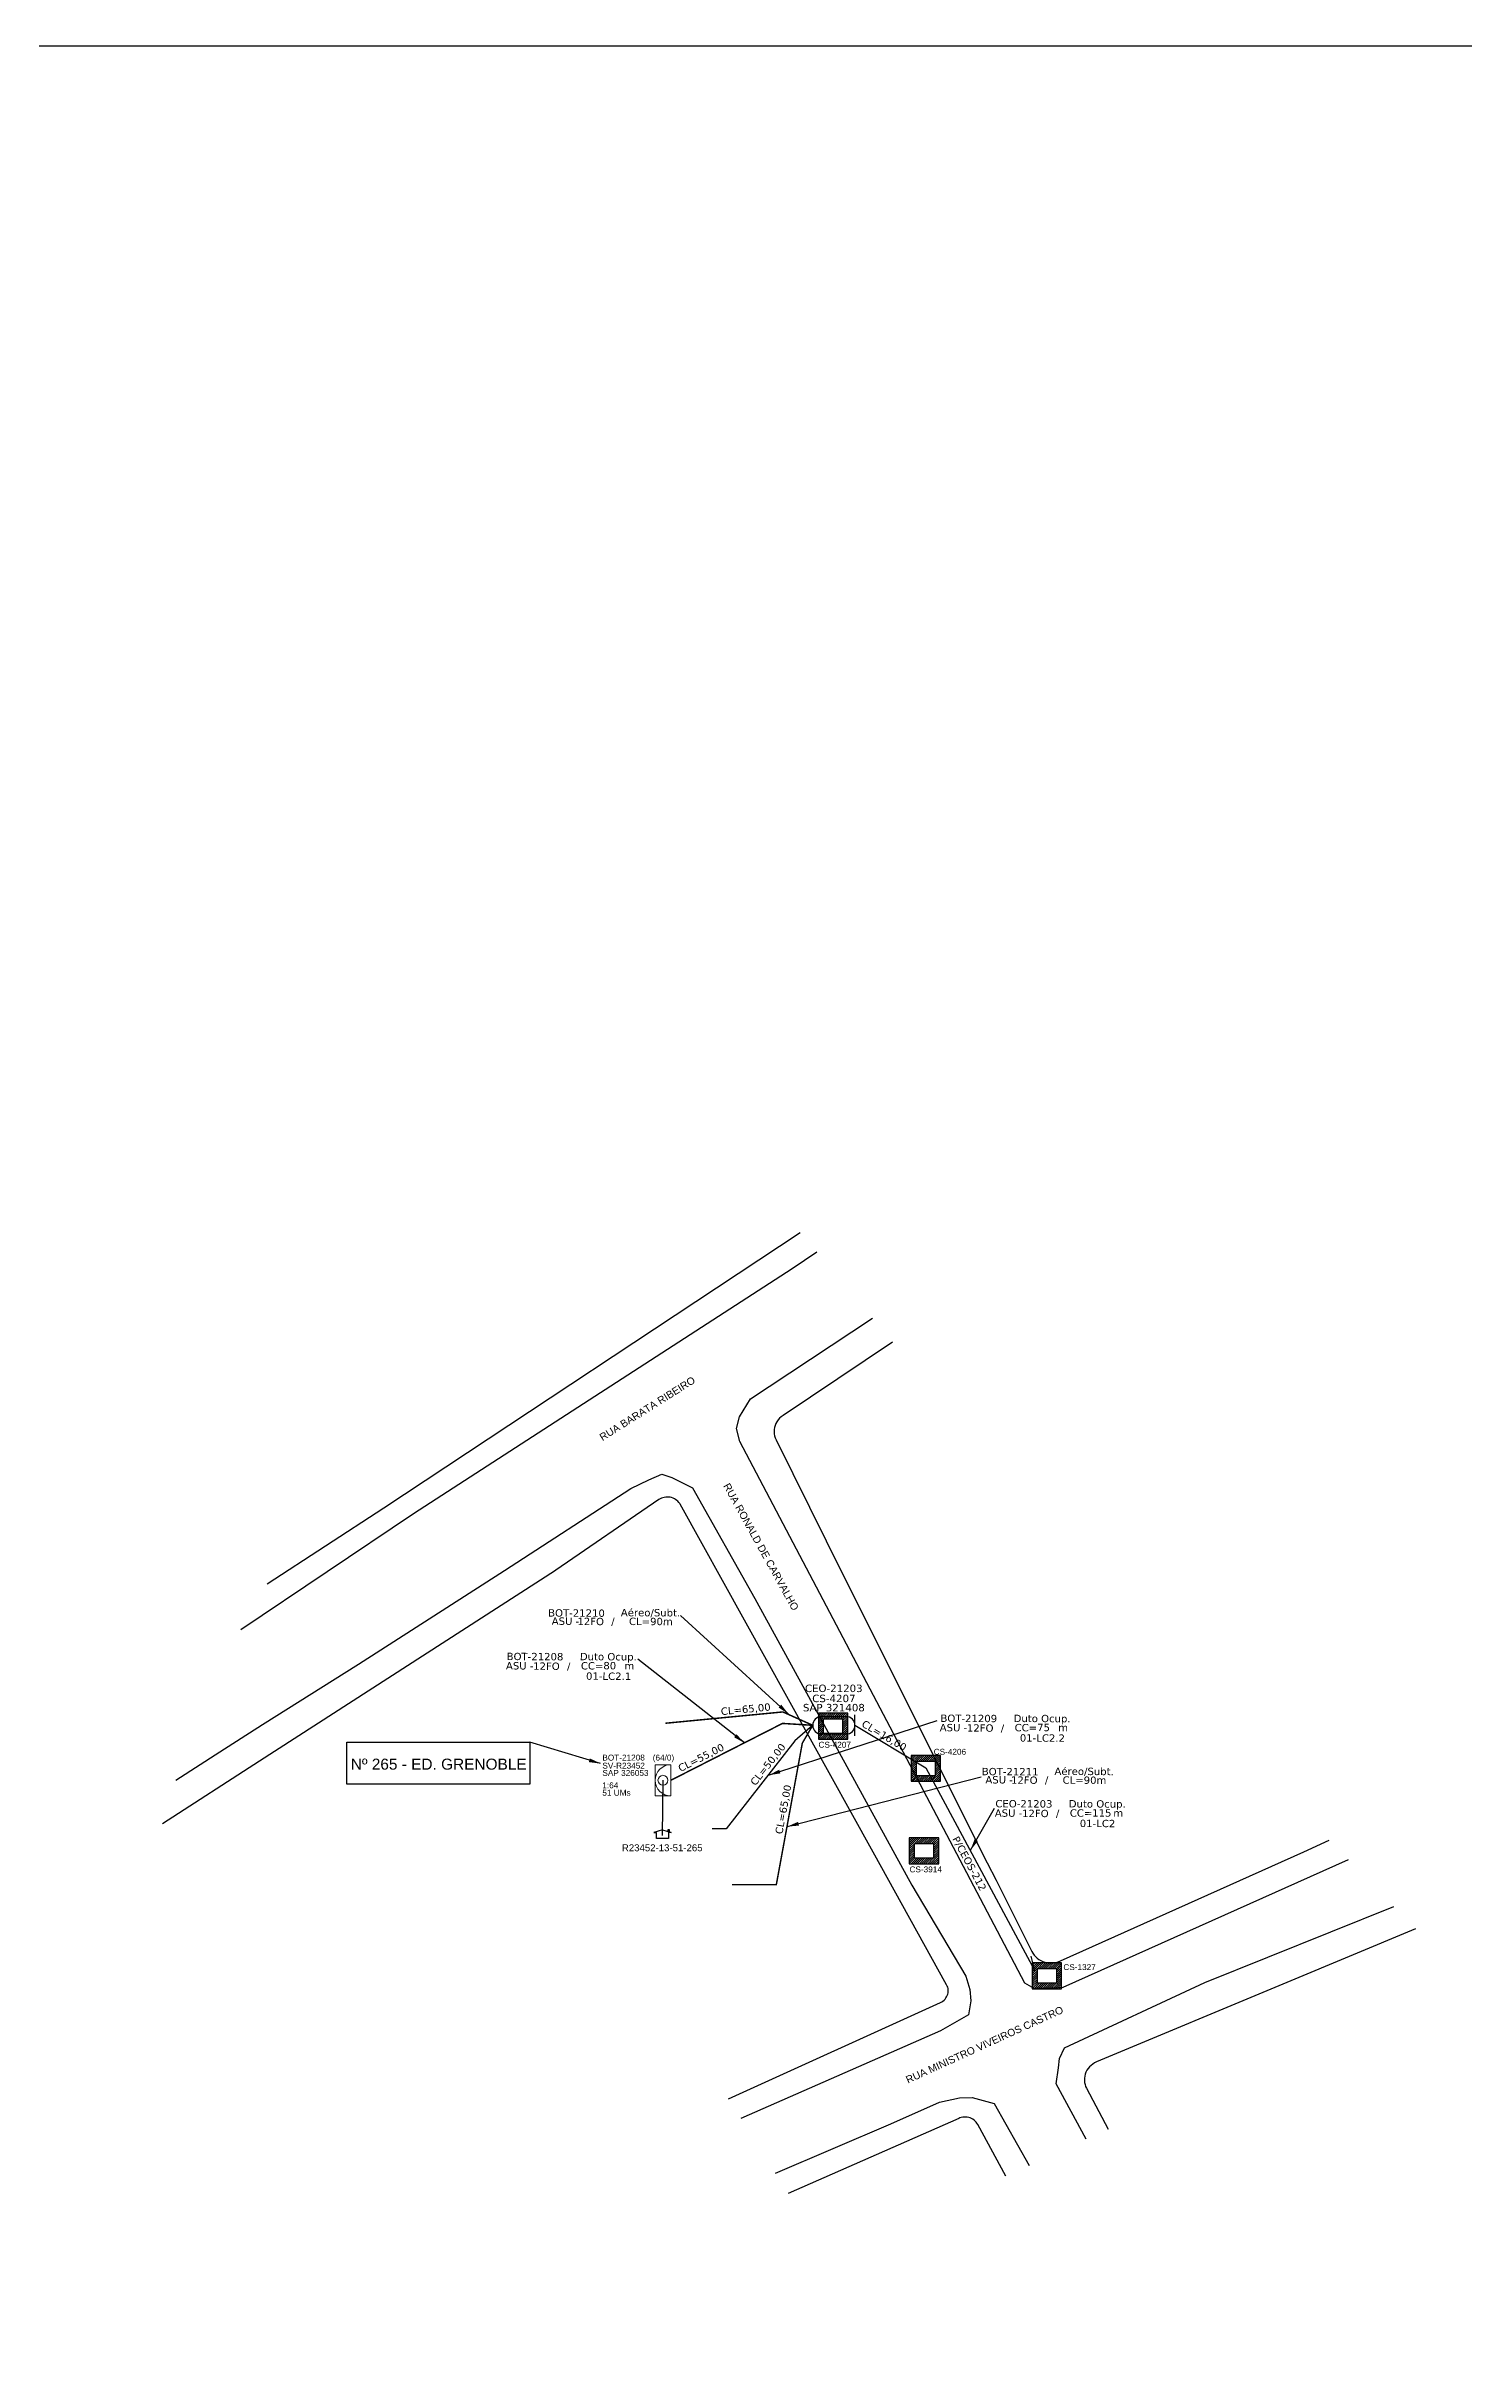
# Paper-space layout 'CDOI-21208' of a CAD drawing. Extents: x 1023 to 1862, y 11 to 605.
# Drawn here: x 1281.2 to 1523.3, y 209.6 to 604.7 of the extents above; entities that cross this region are included whole.
import ezdxf
from ezdxf.enums import TextEntityAlignment as Align

# ---------------------------------------------------------------- set-up
doc = ezdxf.new("R2010")
doc.units = ezdxf.units.DM
doc.header["$MEASUREMENT"] = 0
for name, color, linetype in [('10.0-Cartográfico', 252, 'Continuous'), ('10.1-Caixas Subterrâneas', 5, 'Continuous'), ('20.4-CEOS', 1, 'Continuous'), ('20.5-CEO', 1, 'Continuous'), ('CAP a instalar', 1, 'Continuous'), ('celulas gpon', 7, 'Continuous'), ('label_cabos', 7, 'Continuous'), ('Legenda', 1, 'Continuous'), ('Segmento de Logradouro Texto', 238, 'Continuous'), ('surveys', 7, 'Continuous'), ('surveys legendas', 7, 'Continuous')]:
    doc.layers.add(name, color=color, linetype=linetype)
doc.layers.add("20.0-LEGENDA DOS CDO'S", color=1, linetype='Continuous', lineweight=0)
doc.layers.add('20.1-CDO_INTERIOR', color=1, linetype='Continuous', lineweight=0)
doc.layers.add('DROP DE CLIENTE', color=140, linetype='Continuous', plot=False)
doc.layers.add('EXTRA', color=50, linetype='Continuous', plot=False)
doc.styles.add('ARIAL', font='arial.ttf')
doc.styles.add('DIGICADE', font='arial.ttf')
doc.styles.add('siredit', font='verdana.ttf')
doc.linetypes.add('FENCELINE1', pattern='A,0.25,-0.1,[133,ltypeshp.shx,S=0.1,R=0,X=-0.1,Y=0],-0.1,1', length=1.45)
doc.dimstyles.new('CC', dxfattribs={"dimtxt": 1, "dimasz": 2, "dimexe": 0.18, "dimexo": 0.0625, "dimgap": 0.09, "dimtad": 0, "dimdec": 0, "dimrnd": 1, "dimzin": 0, "dimdsep": 46, "dimtxsty": 'siredit', "dimblk": 'NONE', "dimcen": 0, "dimse1": 1, "dimse2": 1, "dimsd1": 1, "dimsd2": 1, "dimclrt": 7, "dimadec": 0, "dimazin": 0, "dimtfac": 1, "dimtdec": 0, "dimtofl": 0, "dimtmove": 0, "dimatfit": 3, "dimfxl": 0, "dimtolj": 1, "dimtzin": 0, "dimarcsym": 0})
doc.dimstyles.new('CL', dxfattribs={"dimtxt": 1, "dimasz": 2, "dimexe": 0.18, "dimexo": 0.0625, "dimgap": 0.09, "dimtad": 0, "dimdec": 0, "dimrnd": 1, "dimzin": 0, "dimdsep": 46, "dimtxsty": 'siredit', "dimblk": 'NONE', "dimcen": 0, "dimse1": 1, "dimse2": 1, "dimsd1": 1, "dimsd2": 1, "dimclrt": 7, "dimadec": 0, "dimazin": 0, "dimtfac": 1, "dimtdec": 0, "dimtofl": 0, "dimtmove": 0, "dimatfit": 3, "dimfxl": 0, "dimtolj": 1, "dimtzin": 0, "dimarcsym": 0})

# ---------------------------------------------------------------- blocks, each defined once
blk = doc.blocks.new('Inst CDOI-64')
at = {"layer": '20.1-CDO_INTERIOR', "color": 1, "lineweight": 18}
blk.add_lwpolyline([(-2.12, -2.13), (-2.12, 2.12), (0, 2.12), (0.01, -2.13)], close=True, dxfattribs=at)
blk.add_circle((-1.06, 0), 0.68, dxfattribs=at)
blk.add_arc((0.01, 0), 2.13, 90.0276, 270.0276, dxfattribs=at)
at = {"layer": "20.0-LEGENDA DOS CDO'S", "style": 'ARIAL'}
for tag, p, rotation in [('FID', (-9.3, 2.69), 0.118), ('SAP', (-9.3, 0.61), 359.9724), ('SURVEY', (-9.3, 1.6), 359.9724), ('1:XX', (-9.31, -1.08), 359.9724), ('UMS', (-9.31, -2.09), 359.9724)]:
    blk.add_attdef(tag, p, '', height=0.8, rotation=rotation, dxfattribs=at)
at = {"layer": "20.0-LEGENDA DOS CDO'S"}
for tag, p, style, flags in [('ID_ATIVIDADE', (-9.3, 3.78), 'ARIAL', 3), ('FATOR', (-1.5, 3.78), 'ARIAL', 1), ('QTDE', (-9.18, -3.66), 'DIGICADE', 3)]:
    blk.add_attdef(tag, p, '', height=0.8, rotation=0.118, dxfattribs=dict(at, style=style, flags=flags))
at = {"layer": "20.0-LEGENDA DOS CDO'S", "style": 'ARIAL'}
blk.add_attdef('FIBRAS_UTILIZADAS', text='', height=0.8, rotation=359.9724, dxfattribs=at).set_placement((-0.99, 2.69), align=Align.CENTER)
blk = doc.blocks.new('*X32')
at = {"color": 0, "linetype": 'Continuous'}
for p, q in [((-1.25, 0.34099), (-0.49099, 1.1)), ((-1.25, 0.517767), (-0.667767, 1.1)), ((-1.25, 0.694544), (-0.844544, 1.1)), ((-1.25, 0.87132), (-1.02132, 1.1)), ((-1.25, 1.048097), (-1.198097, 1.1)), ((-1.25, 0.164214), (-0.8035, 0.610714)), ((-1.25, -0.012563), (-0.8035, 0.433937)), ((-1.25, -0.18934), (-0.8035, 0.25716)), ((-1.25, -0.366117), (-0.8035, 0.080383)), ((-0.789214, 0.625), (-0.314214, 1.1)), ((-0.612437, 0.625), (-0.137437, 1.1)), ((-0.43566, 0.625), (0.03934, 1.1)), ((-0.258883, 0.625), (0.216117, 1.1)), ((-0.082107, 0.625), (0.392893, 1.1)), ((0.09467, 0.625), (0.56967, 1.1)), ((0.271447, 0.625), (0.746447, 1.1)), ((0.448223, 0.625), (0.923223, 1.1)), ((0.625, 0.625), (1.1, 1.1)), ((0.801777, 0.625), (1.25, 1.073223)), ((0.8035, 0.449947), (1.25, 0.896447)), ((0.8035, 0.27317), (1.25, 0.71967)), ((0.8035, 0.096393), (1.25, 0.542893)), ((0.8035, -0.080383), (1.25, 0.366117)), ((0.8035, -0.25716), (1.25, 0.18934)), ((0.8035, -0.433937), (1.25, 0.012563)), ((-1.25, -0.542893), (-0.8035, -0.096393)), ((-1.25, -0.71967), (-0.8035, -0.27317)), ((-1.25, -0.896447), (-0.8035, -0.449947)), ((-1.25, -1.073223), (-0.801777, -0.625)), ((-1.1, -1.1), (-0.625, -0.625)), ((-0.923223, -1.1), (-0.448223, -0.625)), ((-0.746447, -1.1), (-0.271447, -0.625)), ((-0.56967, -1.1), (-0.09467, -0.625)), ((-0.392893, -1.1), (0.082107, -0.625)), ((-0.216117, -1.1), (0.258883, -0.625)), ((-0.03934, -1.1), (0.43566, -0.625)), ((0.137437, -1.1), (0.612437, -0.625)), ((0.314214, -1.1), (0.789214, -0.625)), ((0.49099, -1.1), (1.25, -0.34099)), ((0.667767, -1.1), (1.25, -0.517767)), ((0.8035, -0.610714), (1.25, -0.164214)), ((0.844544, -1.1), (1.25, -0.694544)), ((1.02132, -1.1), (1.25, -0.87132)), ((1.198097, -1.1), (1.25, -1.048097))]:
    blk.add_line(p, q, dxfattribs=at)
blk = doc.blocks.new('MANHOLE_MQ')
at = {"color": 0, "linetype": 'Continuous'}
for p, q in [((0.00000623, 0.00000569), (-0.00000627, 0.00000569)), ((-0.00000627, 0.00000569), (-0.00000627, -0.00000531)), ((-0.00000404, 0.00000331), (0.00000399, 0.00000331)), ((-0.00000404, -0.00000294), (-0.00000404, 0.00000331)), ((0.00000399, 0.00000331), (0.00000399, -0.00000294)), ((0.00000623, -0.00000531), (0.00000623, 0.00000569)), ((-0.00000627, -0.00000531), (0.00000623, -0.00000531)), ((0.00000399, -0.00000294), (-0.00000404, -0.00000294)), ((0.00000399, -0.00000294), (0.00000399, -0.00000294))]:
    blk.add_line(p, q, dxfattribs=at)
at = {"color": 0, "linetype": 'Continuous', "xscale": 5e-06, "yscale": 5e-06, "zscale": 1e-05}
blk.add_blockref('*X32', (-0.00000002, 0.00000019), dxfattribs=at)
blk = doc.blocks.new('_None')
blk = doc.blocks.new('Inst CB DT OCUP CFOA-SM-ASU-120-S-12')
at = {"layer": 'label_cabos', "color": 0, "style": 'siredit'}
for tag, flags, p in [('ID_ATIVIDADE', 3, (1.31, 2.67)), ('FATOR', 1, (11.56, 2.55))]:
    blk.add_attdef(tag, text='', height=1, rotation=359.69, dxfattribs=dict(at, flags=flags)).set_placement(p, align=Align.MIDDLE_CENTER)
for tag, p in [('TIPO_CABO', (1.26, 0)), ('DESTINO_CABO', (3.13, 1.26)), ('CABO', (4.69, -0.05)), ('/', (7.71, -0.05)), ('LANCE', (10.91, 0)), ('TIPO_CABO', (13.11, 1.24)), ('UND', (15.96, 0)), ('FID', (13.15, -1.41))]:
    blk.add_attdef(tag, text='', height=1, rotation=359.69, dxfattribs=at).set_placement(p, align=Align.MIDDLE_CENTER)
blk.add_attdef('QTDE', (12.43, -0.47), '', height=1, rotation=359.69, dxfattribs=at)
blk = doc.blocks.new('LEGENDA DOS CABOS')
at = {"layer": 'EXTRA', "style": 'siredit'}
for tag, p in [('ID', (4.6, 0.97)), ('XX', (9.03, 0.97))]:
    blk.add_attdef(tag, text='', height=0.48, rotation=359.69, dxfattribs=at).set_placement(p, align=Align.MIDDLE_CENTER)
at = {"layer": 'Legenda', "color": 7, "style": 'siredit'}
for tag, p in [('TIPO_CABO', (1.31, 0)), ('CABO', (4.69, -0.05)), ('/', (6.81, -0.05)), ('METROS', (10.03, -0.05))]:
    blk.add_attdef(tag, text='', height=0.8, rotation=359.69, dxfattribs=at).set_placement(p, align=Align.MIDDLE_CENTER)
blk = doc.blocks.new('SURVEY_SURVEY')
for p, q in [((0, 0.0000127), (-0.0000126, 0.000009)), ((-0.0000126, 0.000009), (-0.0000086, 0.000009)), ((-0.0000086, 0), (-0.0000086, 0.000009)), ((0.0000086, 0), (-0.0000086, 0)), ((0, 0.0000127), (0.0000126, 0.000009)), ((0.0000084, 0.0000132), (0.0000098, 0.0000132)), ((0.0000084, 0.0000103), (0.0000084, 0.0000132)), ((0.0000126, 0.000009), (0.0000086, 0.000009)), ((0.0000086, 0.000009), (0.0000086, 0)), ((0.0000098, 0.0000132), (0.0000098, 0.0000099))]:
    blk.add_line(p, q)

psp = doc.layouts.new('CDOI-21208')

# ---------------------------------------------------------------- linework, layer by layer
psp.add_lwpolyline([(1022.97, 10.7), (1861.54, 10.7), (1861.54, 604.7), (1022.97, 604.7), (1022.97, 10.7)])
at = {"color": 3}
psp.add_lwpolyline([(1332.55, 315.29), (1363.73, 315.29), (1363.73, 308.17), (1332.55, 308.17)], close=True, dxfattribs=at)
at = {"layer": '10.0-Cartográfico'}
for points in [[(1318.95, 342.35), (1338.84, 355.3), (1409.91, 402.31)], [(1412.75, 398.92), (1408.53, 396.11), (1343.92, 354.27), (1314.42, 334.5)], [(1404.58, 375.99), (1422.21, 387.66)], [(1425.66, 383.55), (1406.96, 371.05), (1406.65, 370.82), (1406.38, 370.58), (1406.14, 370.29), (1405.93, 370), (1405.75, 369.69), (1405.61, 369.35), (1405.52, 369.01), (1405.45, 368.65), (1405.43, 368.3), (1405.45, 367.95), (1405.51, 367.6), (1405.6, 367.25), (1405.77, 366.88)], [(1437.19, 295.17), (1399.59, 366.59), (1399.04, 368.85), (1399.54, 370.81), (1401.42, 373.91), (1404.58, 375.99)], [(1405.77, 366.88), (1417.14, 343.91), (1441.8, 294.74)], [(1310.84, 313.65), (1318.13, 318.35), (1334.5, 328.65), (1359.42, 344.61), (1380.97, 358.6), (1384.07, 360.08), (1386.27, 361.07), (1387.97, 360.49), (1391.5, 358.72), (1402.16, 339.83), (1426.04, 296.22)], [(1422.32, 296.56), (1389.39, 355.91), (1389.33, 356.03), (1389.18, 356.23), (1389.02, 356.41), (1388.83, 356.57), (1388.64, 356.72), (1388.43, 356.85), (1388.19, 356.95), (1387.95, 357.04), (1387.7, 357.11), (1387.46, 357.14), (1387.2, 357.14), (1386.94, 357.13), (1386.69, 357.09), (1386.44, 357.02), (1386.2, 356.94), (1385.98, 356.84), (1385.76, 356.7), (1368.21, 344.68), (1368.16, 344.63), (1317.63, 312.05)], [(1303.34, 308.82), (1310.84, 313.65)], [(1317.63, 312.05), (1301.08, 301.38)], [(1397.65, 254.45), (1433.82, 270.87), (1434.05, 271), (1434.25, 271.14), (1434.44, 271.3), (1434.6, 271.47), (1434.76, 271.66), (1434.88, 271.87), (1434.99, 272.08), (1435.07, 272.31), (1435.12, 272.54), (1435.15, 272.78), (1435.15, 273.01), (1435.12, 273.25), (1435.07, 273.48), (1434.98, 273.7), (1434.88, 273.92), (1422.32, 296.56)], [(1441.8, 294.74), (1443.31, 291.75), (1449.39, 279.6), (1449.56, 279.29), (1449.79, 278.99), (1450.02, 278.72), (1450.31, 278.48), (1450.6, 278.25), (1450.94, 278.07), (1451.28, 277.91), (1451.64, 277.79), (1452.01, 277.7), (1452.39, 277.65), (1452.78, 277.63), (1453.16, 277.66), (1453.53, 277.72), (1453.9, 277.82), (1454.31, 277.98), (1495.81, 296.61)], [(1495.81, 296.61), (1500.18, 298.57)], [(1426.04, 296.22), (1428.95, 290.91), (1438.15, 275.4), (1438.83, 273.12), (1438.99, 271.2), (1438.63, 268.78), (1433.85, 266.08), (1399.78, 251.08)], [(1503.42, 295.24), (1454.73, 273.47), (1452.1, 273.28), (1449.82, 273.25), (1448.23, 274.21), (1437.19, 295.17)], [(1458.67, 247.57), (1453.58, 256.99), (1453.98, 259.72), (1454.11, 261.36), (1454.97, 263.15), (1478.96, 274.29), (1511.18, 287.27)], [(1514.89, 283.45), (1492.94, 274.28), (1460.46, 260.77), (1460.12, 260.6), (1459.81, 260.39), (1459.52, 260.16), (1459.25, 259.9), (1459.02, 259.62), (1458.82, 259.32), (1458.65, 259), (1458.53, 258.66), (1458.44, 258.31), (1458.4, 257.96), (1458.39, 257.6), (1458.42, 257.25), (1458.5, 256.9), (1458.6, 256.56), (1458.74, 256.27)], [(1405.69, 241.74), (1425.33, 250.17), (1433.67, 253.86), (1437.08, 254.62), (1439.25, 254.65), (1442.99, 253.68), (1448.97, 243.09)], [(1458.74, 256.27), (1462.42, 249.3)], [(1444.99, 241.25), (1440.19, 250.09), (1440.06, 250.29), (1439.91, 250.49), (1439.74, 250.66), (1439.55, 250.83), (1439.34, 250.96), (1439.12, 251.08), (1438.89, 251.18), (1438.64, 251.26), (1438.4, 251.3), (1438.14, 251.33), (1437.88, 251.33), (1437.63, 251.32), (1437.38, 251.27), (1437.14, 251.19), (1436.94, 251.12), (1407.86, 238.3)]]:
    psp.add_lwpolyline(points, dxfattribs=at)
at = {"layer": '20.5-CEO', "color": 5}
for p, q in [((1413.53, 319.69), (1417.74, 319.69)), ((1417.74, 316.69), (1413.53, 316.69))]:
    psp.add_line(p, q, dxfattribs=at)
psp.add_lwpolyline([(1419.24, 316.38), (1419.24, 320)], dxfattribs=at)
for centre, start, end in [((1413.53, 318.19), 90, 270), ((1417.74, 318.19), 270, 90)]:
    psp.add_arc(centre, 1.5, start, end, dxfattribs=at)
at = {"layer": 'CAP a instalar', "color": 0, "ltscale": 5}
for p, q in [((1412.03, 318.19), (1409, 315.55)), ((1419.24, 318.19), (1431.33, 310.91)), ((1409, 315.55), (1397.26, 300.5)), ((1431.33, 310.91), (1449.93, 276.27)), ((1397.26, 300.5), (1394.88, 300.5)), ((1449.93, 276.27), (1449.29, 278.77))]:
    psp.add_line(p, q, dxfattribs=at)
at = {"layer": 'CAP a instalar', "color": 8, "linetype": 'FENCELINE1', "ltscale": 5, "const_width": 0.251}
for points in [[(1412.03, 318.19), (1406.93, 320.47), (1386.9, 318.54)], [(1398.28, 291.01), (1405.82, 291.01), (1410.25, 315.14), (1412.03, 318.19)]]:
    psp.add_lwpolyline(points, dxfattribs=at)
at = {"layer": 'CAP a instalar', "ltscale": 5, "const_width": 0.251}
psp.add_lwpolyline([(1412.03, 318.19), (1406.87, 318.51), (1387.81, 308.8)], dxfattribs=at)
at = {"layer": 'DROP DE CLIENTE'}
psp.add_lwpolyline([(1386.38, 299.39), (1386.48, 308.8)], dxfattribs=at)

# ---------------------------------------------------------------- block references
at = {"color": 0, "lineweight": 0, "xscale": 1.253833223134453, "yscale": 1.253833223134453, "zscale": 1.253833223134453}
psp.add_blockref('Inst CDOI-64', (1387.8, 308.8), dxfattribs=at).add_auto_attribs({'FIBRAS_UTILIZADAS': '(64/0)', 'SURVEY': 'SV-R23452', 'SAP': 'SAP 326053', '1:XX': '1:64', 'UMS': '51 UMs', 'FID': 'BOT-21208'})
at = {"layer": '10.1-Caixas Subterrâneas', "color": 30, "xscale": 400960.2599402434, "yscale": 400960.2599402434, "zscale": 400960.2599402434}
for p, rotation in [((1415.49, 318.11), 180.0000000000631), ((1431.33, 310.91), 180.0000000000631), ((1431.01, 296.83), 180.000000000063), ((1451.99, 275.52), 180.0000000000631)]:
    psp.add_blockref('MANHOLE_MQ', p, dxfattribs=dict(at, rotation=rotation))
at = {"layer": 'label_cabos', "color": 0, "lineweight": 0}
ref = psp.add_blockref('LEGENDA DOS CABOS', (1366.41, 335.31), dxfattribs=dict(at, xscale=1.253833223134453, yscale=1.253833223134453, zscale=1.253833223134453))
ref.add_attrib('ID', 'BOT-21210', dxfattribs={"color": 0, "height": 1.254, "rotation": 359.69, "style": 'siredit'}).set_placement((1371.72, 337.35), align=Align.MIDDLE_CENTER)
ref.add_attrib('CABO', '12FO', dxfattribs={"color": 0, "height": 1.254, "rotation": 359.69, "style": 'siredit'}).set_placement((1374.14, 335.91), align=Align.MIDDLE_CENTER)
ref.add_attrib('METROS', 'CL=90m', dxfattribs={"color": 0, "height": 1.254, "rotation": 359.69, "style": 'siredit'}).set_placement((1384.41, 335.91), align=Align.MIDDLE_CENTER)
ref.add_attrib('XX', 'Aéreo/Subt.', dxfattribs={"color": 0, "height": 1.2538, "rotation": 359.69, "style": 'siredit'}).set_placement((1384.35, 337.41), align=Align.MIDDLE_CENTER)
ref.add_attrib('/', '/', dxfattribs={"color": 0, "height": 1.25, "rotation": 359.69, "style": 'siredit'}).set_placement((1377.93, 335.91), align=Align.MIDDLE_CENTER)
ref.add_attrib('TIPO_CABO', 'ASU -', dxfattribs={"color": 0, "height": 1.254, "rotation": 359.69, "style": 'siredit'}).set_placement((1369.84, 335.96), align=Align.MIDDLE_CENTER)
ref = psp.add_blockref('Inst CB DT OCUP CFOA-SM-ASU-120-S-12', (1360.72, 328.34), dxfattribs=dict(at, xscale=1.253833223134453, yscale=1.253833223134453, zscale=1.253833223134453))
ref.add_attrib('DESTINO_CABO', 'BOT-21208', dxfattribs={"color": 0, "height": 1.254, "rotation": 359.69, "style": 'siredit'}).set_placement((1364.64, 329.92), align=Align.MIDDLE_CENTER)
ref.add_attrib('CABO', '12FO', dxfattribs={"color": 0, "height": 1.254, "rotation": 359.69, "style": 'siredit'}).set_placement((1366.59, 328.28), align=Align.MIDDLE_CENTER)
ref.add_attrib('TIPO_CABO', 'Duto Ocup.', dxfattribs={"color": 0, "height": 1.254, "rotation": 359.69, "style": 'siredit'}).set_placement((1377.15, 329.9), align=Align.MIDDLE_CENTER)
ref.add_attrib('/', '/', dxfattribs={"color": 0, "height": 1.25, "rotation": 359.69, "style": 'siredit'}).set_placement((1370.39, 328.28), align=Align.MIDDLE_CENTER)
ref.add_attrib('TIPO_CABO', 'ASU - ', dxfattribs={"color": 0, "height": 1.254, "rotation": 359.69, "style": 'siredit'}).set_placement((1362.3, 328.34), align=Align.MIDDLE_CENTER)
ref.add_attrib('FID', '01-LC2.1', dxfattribs={"color": 0, "height": 1.254, "rotation": 359.69, "style": 'siredit'}).set_placement((1377.2, 326.57), align=Align.MIDDLE_CENTER)
ref.add_attrib('LANCE', 'CC=', dxfattribs={"color": 0, "height": 1.254, "rotation": 359.69, "style": 'siredit'}).set_placement((1374.39, 328.34), align=Align.MIDDLE_CENTER)
ref.add_attrib('QTDE', '80', (1376.3, 327.75), dxfattribs={"color": 0, "height": 1.254, "rotation": 359.69, "style": 'siredit'})
ref.add_attrib('UND', 'm', dxfattribs={"color": 0, "height": 1.25, "rotation": 359.69, "style": 'siredit'}).set_placement((1380.73, 328.34), align=Align.MIDDLE_CENTER)
ref = psp.add_blockref('Inst CB DT OCUP CFOA-SM-ASU-120-S-12', (1434.74, 317.79), dxfattribs=dict(at, xscale=1.253833223134453, yscale=1.253833223134453, zscale=1.253833223134453))
ref.add_attrib('DESTINO_CABO', 'BOT-21209', dxfattribs={"color": 0, "height": 1.254, "rotation": 359.69, "style": 'siredit'}).set_placement((1438.66, 319.37), align=Align.MIDDLE_CENTER)
ref.add_attrib('CABO', '12FO', dxfattribs={"color": 0, "height": 1.254, "rotation": 359.69, "style": 'siredit'}).set_placement((1440.61, 317.73), align=Align.MIDDLE_CENTER)
ref.add_attrib('TIPO_CABO', 'Duto Ocup.', dxfattribs={"color": 0, "height": 1.254, "rotation": 359.69, "style": 'siredit'}).set_placement((1451.17, 319.35), align=Align.MIDDLE_CENTER)
ref.add_attrib('/', '/', dxfattribs={"color": 0, "height": 1.25, "rotation": 359.69, "style": 'siredit'}).set_placement((1444.41, 317.73), align=Align.MIDDLE_CENTER)
ref.add_attrib('TIPO_CABO', 'ASU - ', dxfattribs={"color": 0, "height": 1.254, "rotation": 359.69, "style": 'siredit'}).set_placement((1436.32, 317.79), align=Align.MIDDLE_CENTER)
ref.add_attrib('FID', '01-LC2.2', dxfattribs={"color": 0, "height": 1.254, "rotation": 359.69, "style": 'siredit'}).set_placement((1451.22, 316.02), align=Align.MIDDLE_CENTER)
ref.add_attrib('LANCE', 'CC=', dxfattribs={"color": 0, "height": 1.254, "rotation": 359.69, "style": 'siredit'}).set_placement((1448.41, 317.79), align=Align.MIDDLE_CENTER)
ref.add_attrib('QTDE', '75', (1450.32, 317.2), dxfattribs={"color": 0, "height": 1.254, "rotation": 359.69, "style": 'siredit'})
ref.add_attrib('UND', 'm', dxfattribs={"color": 0, "height": 1.25, "rotation": 359.69, "style": 'siredit'}).set_placement((1454.75, 317.79), align=Align.MIDDLE_CENTER)
ref = psp.add_blockref('LEGENDA DOS CABOS', (1440.4, 308.24), dxfattribs=dict(at, xscale=1.253833223134453, yscale=1.253833223134453, zscale=1.253833223134453))
ref.add_attrib('ID', 'BOT-21211', dxfattribs={"color": 0, "height": 1.254, "rotation": 359.69, "style": 'siredit'}).set_placement((1445.72, 310.28), align=Align.MIDDLE_CENTER)
ref.add_attrib('CABO', '12FO', dxfattribs={"color": 0, "height": 1.254, "rotation": 359.69, "style": 'siredit'}).set_placement((1448.13, 308.83), align=Align.MIDDLE_CENTER)
ref.add_attrib('METROS', 'CL=90m', dxfattribs={"color": 0, "height": 1.254, "rotation": 359.69, "style": 'siredit'}).set_placement((1458.4, 308.83), align=Align.MIDDLE_CENTER)
ref.add_attrib('XX', 'Aéreo/Subt.', dxfattribs={"color": 0, "height": 1.2538, "rotation": 359.69, "style": 'siredit'}).set_placement((1458.34, 310.33), align=Align.MIDDLE_CENTER)
ref.add_attrib('/', '/', dxfattribs={"color": 0, "height": 1.25, "rotation": 359.69, "style": 'siredit'}).set_placement((1451.93, 308.83), align=Align.MIDDLE_CENTER)
ref.add_attrib('TIPO_CABO', 'ASU -', dxfattribs={"color": 0, "height": 1.254, "rotation": 359.69, "style": 'siredit'}).set_placement((1443.84, 308.89), align=Align.MIDDLE_CENTER)
ref = psp.add_blockref('Inst CB DT OCUP CFOA-SM-ASU-120-S-12', (1444.14, 303.22), dxfattribs=dict(at, xscale=1.253833223134453, yscale=1.253833223134453, zscale=1.253833223134453))
ref.add_attrib('DESTINO_CABO', 'CEO-21203', dxfattribs={"color": 0, "height": 1.254, "rotation": 359.69, "style": 'siredit'}).set_placement((1448.07, 304.8), align=Align.MIDDLE_CENTER)
ref.add_attrib('CABO', '12FO', dxfattribs={"color": 0, "height": 1.254, "rotation": 359.69, "style": 'siredit'}).set_placement((1450.02, 303.15), align=Align.MIDDLE_CENTER)
ref.add_attrib('TIPO_CABO', 'Duto Ocup.', dxfattribs={"color": 0, "height": 1.254, "rotation": 359.69, "style": 'siredit'}).set_placement((1460.58, 304.78), align=Align.MIDDLE_CENTER)
ref.add_attrib('/', '/', dxfattribs={"color": 0, "height": 1.25, "rotation": 359.69, "style": 'siredit'}).set_placement((1453.81, 303.15), align=Align.MIDDLE_CENTER)
ref.add_attrib('TIPO_CABO', 'ASU - ', dxfattribs={"color": 0, "height": 1.254, "rotation": 359.69, "style": 'siredit'}).set_placement((1445.72, 303.21), align=Align.MIDDLE_CENTER)
ref.add_attrib('FID', '01-LC2', dxfattribs={"color": 0, "height": 1.254, "rotation": 359.69, "style": 'siredit'}).set_placement((1460.63, 301.44), align=Align.MIDDLE_CENTER)
ref.add_attrib('LANCE', 'CC=', dxfattribs={"color": 0, "height": 1.254, "rotation": 359.69, "style": 'siredit'}).set_placement((1457.82, 303.22), align=Align.MIDDLE_CENTER)
ref.add_attrib('QTDE', '115', (1459.72, 302.62), dxfattribs={"color": 0, "height": 1.254, "rotation": 359.69, "style": 'siredit'})
ref.add_attrib('UND', 'm', dxfattribs={"color": 0, "height": 1.25, "rotation": 359.69, "style": 'siredit'}).set_placement((1464.16, 303.22), align=Align.MIDDLE_CENTER)
at = {"layer": 'surveys', "color": 255, "xscale": 117427.1339572987, "yscale": 117427.1339572987, "zscale": 117427.1339572987}
psp.add_blockref('SURVEY_SURVEY', (1386.4, 298.85), dxfattribs=at)

# ---------------------------------------------------------------- texts
at = {"color": 0, "insert": (1333.2, 312.5), "char_height": 1.8807, "width": 92.2508, "attachment_point": 1, "style": 'ARIAL'}
psp.add_mtext('\\C3;Nº 265 - ED. GRENOBLE', dxfattribs=at)
at = {"layer": '10.1-Caixas Subterrâneas', "color": 30, "style": 'ARIAL'}
for s, p in [('CS-4207', (1413.02, 314.37)), ('CS-4206', (1432.67, 313.17)), ('CS-3914', (1428.54, 293.1)), ('CS-1327', (1454.8, 276.42))]:
    psp.add_text(s, height=1.003, dxfattribs=at).set_placement(p)
at = {"layer": '20.4-CEOS', "color": 5, "style": 'siredit'}
psp.add_text('CEO-21203', height=1.266, dxfattribs=at).set_placement((1415.62, 325.13), align=Align.TOP_CENTER)
at = {"layer": '20.5-CEO', "color": 5, "style": 'siredit'}
for s, p in [('SAP 321408', (1415.64, 321.84)), ('CS-4207', (1415.64, 323.41))]:
    psp.add_text(s, height=1.271, dxfattribs=at).set_placement(p, align=Align.TOP_CENTER)
at = {"layer": 'celulas gpon', "style": 'siredit'}
for s, rotation, p in [('CL=65,00', 5.4419, (1396.41, 319.92)), ('CL=16,00', 329.3641, (1420.24, 318.08)), ('CL=55,00', 26.8425, (1389.46, 310.2)), ('CL=50,00', 51.8536, (1402.24, 307.78)), ('CL=65,00', 79.391, (1406.83, 299.53)), ('P/CEOS-212', 298.1668, (1435.8, 298.82))]:
    psp.add_text(s, height=1.254, rotation=rotation, dxfattribs=at).set_placement(p)
at = {"layer": 'Segmento de Logradouro Texto', "color": 7, "linetype": 'Continuous', "style": 'DIGICADE'}
for s, rotation, p in [('RUA BARATA RIBEIRO', 32.2457, (1376.15, 366.67)), ('RUA RONALD DE CARVALHO', 299.0257, (1396.72, 359.06)), ('RUA MINISTRO VIVEIROS CASTRO', 24.4957, (1428.28, 257.05))]:
    psp.add_text(s, height=1.2538, rotation=rotation, dxfattribs=at).set_placement(p)
at = {"layer": 'surveys legendas', "color": 0, "style": 'DIGICADE'}
psp.add_text('R23452-13-51-265', height=1.1743, dxfattribs=at).set_placement((1379.46, 296.7))

# ---------------------------------------------------------------- leaders
at = {"color": 3}
psp.add_leader([(1375.83, 311.65), (1363.73, 315.29)], dimstyle='CL', override={"dimgap": 0.09, "dimtad": 0}, dxfattribs=at)
at = {"layer": 'label_cabos'}
for points in [[(1407.91, 320.11), (1389.49, 336.95)], [(1400.39, 315.17), (1382.17, 329.5)], [(1404.51, 309.68), (1433.29, 319)], [(1407.66, 300.9), (1440.79, 309.4)], [(1438.95, 296.86), (1443.02, 304.07)]]:
    psp.add_leader(points, dimstyle='CC', override={"dimgap": 0.09, "dimtad": 0}, dxfattribs=at)

doc.saveas('drawing.dxf')
